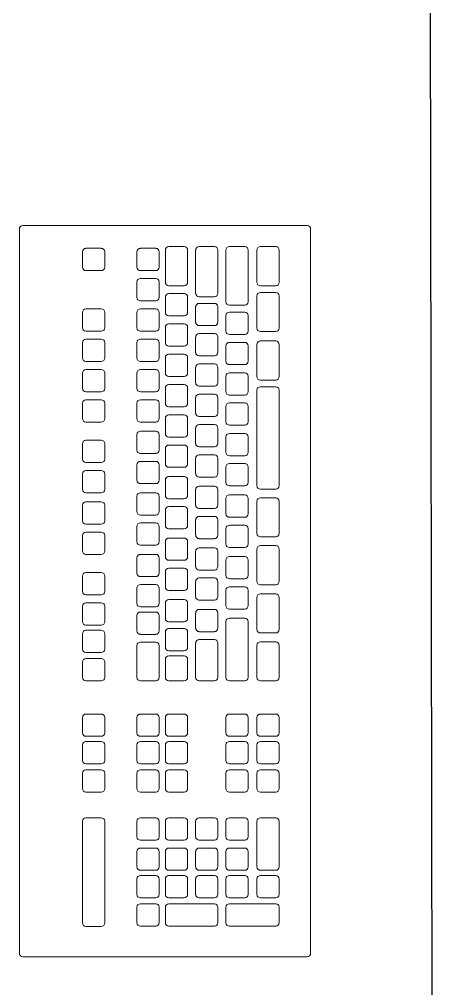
# Model space of a CAD drawing. Header units: metres. Extents: x -39 to 21688, y -24 to 9022.
# Drawn here: x 291.008 to 291.249, y 35.859 to 36.423 of the extents above; entities that cross this region are included whole.
import ezdxf

# ---------------------------------------------------------------- set-up
doc = ezdxf.new("R2010")
doc.units = ezdxf.units.M
doc.header["$MEASUREMENT"] = 0
doc.linetypes.add('CONTINUA', pattern=[0])
doc.layers.add('AR-CALLES', color=4, linetype='Continuous')
doc.layers.add('AR-MOBILIRIO', color=1, linetype='Continuous')

# ---------------------------------------------------------------- blocks, each defined once
blk = doc.blocks.new('AR-MOB. RECEPCION')
at = {"layer": 'AR-MOBILIRIO', "extrusion": (5.25001e-07, -5.22836e-07, 1)}
blk.add_line((-0.00461, 2.83592, 0), (-0.00019, 0.13393, 0), dxfattribs=at)
at = {"layer": 'AR-MOBILIRIO', "linetype": 'CONTINUA', "lineweight": 5}
for p, q in [((-0.24128, 0.82161, 0), (-0.24128, 1.24297, 0)), ((-0.07378, 1.24497, 0), (-0.23928, 1.24497, 0)), ((-0.07179, 0.82161, 0), (-0.07179, 1.24297, 0)), ((-0.20459, 1.22963, 0), (-0.20459, 1.22066, 0)), ((-0.19362, 1.23163, 0), (-0.2026, 1.23163, 0)), ((-0.19163, 1.22066, 0), (-0.19163, 1.22963, 0)), ((-0.17285, 1.22963, 0), (-0.17285, 1.22066, 0)), ((-0.17085, 1.23163, 0), (-0.16188, 1.23163, 0)), ((-0.15989, 1.22066, 0), (-0.15989, 1.22963, 0)), ((-0.1563, 1.23061, 0), (-0.1563, 1.21189, 0)), ((-0.14534, 1.23261, 0), (-0.15431, 1.23261, 0)), ((-0.14334, 1.21189, 0), (-0.14334, 1.23061, 0)), ((-0.13869, 1.23061, 0), (-0.13869, 1.20547, 0)), ((-0.12772, 1.23261, 0), (-0.13669, 1.23261, 0)), ((-0.12573, 1.20547, 0), (-0.12573, 1.23061, 0)), ((-0.12107, 1.20057, 0), (-0.12107, 1.23061, 0)), ((-0.1101, 1.23261, 0), (-0.11908, 1.23261, 0)), ((-0.10811, 1.20057, 0), (-0.10811, 1.23061, 0)), ((-0.10302, 1.23061, 0), (-0.10302, 1.21189, 0)), ((-0.09205, 1.23261, 0), (-0.10102, 1.23261, 0)), ((-0.09006, 1.21189, 0), (-0.09006, 1.23061, 0)), ((-0.2026, 1.21867, 0), (-0.19362, 1.21867, 0)), ((-0.17085, 1.21867, 0), (-0.16188, 1.21867, 0)), ((-0.17285, 1.21207, 0), (-0.17285, 1.2031, 0)), ((-0.16188, 1.21406, 0), (-0.17085, 1.21406, 0)), ((-0.15989, 1.2031, 0), (-0.15989, 1.21207, 0)), ((-0.15431, 1.2099, 0), (-0.14534, 1.2099, 0)), ((-0.10102, 1.2099, 0), (-0.09205, 1.2099, 0)), ((-0.17085, 1.2011, 0), (-0.16188, 1.2011, 0)), ((-0.1563, 1.20331, 0), (-0.1563, 1.19434, 0)), ((-0.14534, 1.20531, 0), (-0.15431, 1.20531, 0)), ((-0.14334, 1.19434, 0), (-0.14334, 1.20331, 0)), ((-0.13669, 1.20347, 0), (-0.12772, 1.20347, 0)), ((-0.10302, 1.204, 0), (-0.10302, 1.18528, 0)), ((-0.09205, 1.20599, 0), (-0.10102, 1.20599, 0)), ((-0.09006, 1.18528, 0), (-0.09006, 1.204, 0)), ((-0.19362, 1.19637, 0), (-0.2026, 1.19637, 0)), ((-0.16188, 1.19637, 0), (-0.17085, 1.19637, 0)), ((-0.13869, 1.19763, 0), (-0.13869, 1.18865, 0)), ((-0.12772, 1.19962, 0), (-0.13669, 1.19962, 0)), ((-0.12573, 1.18865, 0), (-0.12573, 1.19763, 0)), ((-0.11908, 1.19858, 0), (-0.1101, 1.19858, 0)), ((-0.20459, 1.19437, 0), (-0.20459, 1.1854, 0)), ((-0.19163, 1.1854, 0), (-0.19163, 1.19437, 0)), ((-0.17285, 1.19437, 0), (-0.17285, 1.1854, 0)), ((-0.15989, 1.1854, 0), (-0.15989, 1.19437, 0)), ((-0.15431, 1.19235, 0), (-0.14534, 1.19235, 0)), ((-0.12107, 1.19251, 0), (-0.12107, 1.18354, 0)), ((-0.1101, 1.1945, 0), (-0.11908, 1.1945, 0)), ((-0.10811, 1.18354, 0), (-0.10811, 1.19251, 0)), ((-0.1563, 1.18575, 0), (-0.1563, 1.17678, 0)), ((-0.14534, 1.18775, 0), (-0.15431, 1.18775, 0)), ((-0.14334, 1.17678, 0), (-0.14334, 1.18575, 0)), ((-0.13669, 1.18666, 0), (-0.12772, 1.18666, 0)), ((-0.2026, 1.18341, 0), (-0.19362, 1.18341, 0)), ((-0.19362, 1.17881, 0), (-0.2026, 1.17881, 0)), ((-0.17085, 1.18341, 0), (-0.16188, 1.18341, 0)), ((-0.16188, 1.17881, 0), (-0.17085, 1.17881, 0)), ((-0.13869, 1.18006, 0), (-0.13869, 1.17109, 0)), ((-0.12772, 1.18206, 0), (-0.13669, 1.18206, 0)), ((-0.12573, 1.17109, 0), (-0.12573, 1.18006, 0)), ((-0.11908, 1.18154, 0), (-0.1101, 1.18154, 0)), ((-0.10102, 1.18329, 0), (-0.09205, 1.18329, 0)), ((-0.20459, 1.17681, 0), (-0.20459, 1.16784, 0)), ((-0.19163, 1.16784, 0), (-0.19163, 1.17681, 0)), ((-0.17285, 1.17681, 0), (-0.17285, 1.16784, 0)), ((-0.15989, 1.16784, 0), (-0.15989, 1.17681, 0)), ((-0.15431, 1.17478, 0), (-0.14534, 1.17478, 0)), ((-0.12107, 1.17495, 0), (-0.12107, 1.16597, 0)), ((-0.1101, 1.17694, 0), (-0.11908, 1.17694, 0)), ((-0.10811, 1.16597, 0), (-0.10811, 1.17495, 0)), ((-0.10302, 1.17574, 0), (-0.10302, 1.15702, 0)), ((-0.09205, 1.17773, 0), (-0.10102, 1.17773, 0)), ((-0.09006, 1.15702, 0), (-0.09006, 1.17574, 0)), ((-0.1563, 1.16806, 0), (-0.1563, 1.15908, 0)), ((-0.14534, 1.17005, 0), (-0.15431, 1.17005, 0)), ((-0.14334, 1.15908, 0), (-0.14334, 1.16806, 0)), ((-0.13669, 1.1691, 0), (-0.12772, 1.1691, 0)), ((-0.2026, 1.16584, 0), (-0.19362, 1.16584, 0)), ((-0.17085, 1.16584, 0), (-0.16188, 1.16584, 0)), ((-0.13869, 1.16237, 0), (-0.13869, 1.1534, 0)), ((-0.12772, 1.16436, 0), (-0.13669, 1.16436, 0)), ((-0.12573, 1.1534, 0), (-0.12573, 1.16237, 0)), ((-0.11908, 1.16398, 0), (-0.1101, 1.16398, 0)), ((-0.20459, 1.15912, 0), (-0.20459, 1.15014, 0)), ((-0.19362, 1.16111, 0), (-0.2026, 1.16111, 0)), ((-0.19163, 1.15014, 0), (-0.19163, 1.15912, 0)), ((-0.17285, 1.15912, 0), (-0.17285, 1.15014, 0)), ((-0.16188, 1.16111, 0), (-0.17085, 1.16111, 0)), ((-0.15989, 1.15014, 0), (-0.15989, 1.15912, 0)), ((-0.15431, 1.15709, 0), (-0.14534, 1.15709, 0)), ((-0.12107, 1.15725, 0), (-0.12107, 1.14828, 0)), ((-0.1101, 1.15924, 0), (-0.11908, 1.15924, 0)), ((-0.10811, 1.14828, 0), (-0.10811, 1.15725, 0)), ((-0.1563, 1.15049, 0), (-0.1563, 1.14152, 0)), ((-0.14534, 1.15249, 0), (-0.15431, 1.15249, 0)), ((-0.14334, 1.14152, 0), (-0.14334, 1.15049, 0)), ((-0.13669, 1.1514, 0), (-0.12772, 1.1514, 0)), ((-0.10102, 1.15502, 0), (-0.09205, 1.15502, 0)), ((-0.09205, 1.15112, 0), (-0.10102, 1.15112, 0)), ((-0.2026, 1.14815, 0), (-0.19362, 1.14815, 0)), ((-0.17085, 1.14815, 0), (-0.16188, 1.14815, 0)), ((-0.13869, 1.14481, 0), (-0.13869, 1.13583, 0)), ((-0.12772, 1.1468, 0), (-0.13669, 1.1468, 0)), ((-0.12573, 1.13583, 0), (-0.12573, 1.14481, 0)), ((-0.11908, 1.14628, 0), (-0.1101, 1.14628, 0)), ((-0.10302, 1.14913, 0), (-0.10302, 1.09357, 0)), ((-0.09006, 1.09357, 0), (-0.09006, 1.14913, 0)), ((-0.20459, 1.14155, 0), (-0.20459, 1.13258, 0)), ((-0.19362, 1.14355, 0), (-0.2026, 1.14355, 0)), ((-0.19163, 1.13258, 0), (-0.19163, 1.14155, 0)), ((-0.17285, 1.14155, 0), (-0.17285, 1.13258, 0)), ((-0.16188, 1.14355, 0), (-0.17085, 1.14355, 0)), ((-0.15989, 1.13258, 0), (-0.15989, 1.14155, 0)), ((-0.15431, 1.13953, 0), (-0.14534, 1.13953, 0)), ((-0.12107, 1.13969, 0), (-0.12107, 1.13072, 0)), ((-0.1101, 1.14168, 0), (-0.11908, 1.14168, 0)), ((-0.10811, 1.13072, 0), (-0.10811, 1.13969, 0)), ((-0.14534, 1.13479, 0), (-0.15431, 1.13479, 0)), ((-0.13669, 1.13384, 0), (-0.12772, 1.13384, 0)), ((-0.2026, 1.13059, 0), (-0.19362, 1.13059, 0)), ((-0.17085, 1.13059, 0), (-0.16188, 1.13059, 0)), ((-0.1563, 1.1328, 0), (-0.1563, 1.12382, 0)), ((-0.14334, 1.12382, 0), (-0.14334, 1.1328, 0)), ((-0.12772, 1.1291, 0), (-0.13669, 1.1291, 0)), ((-0.11908, 1.12872, 0), (-0.1101, 1.12872, 0)), ((-0.17285, 1.12329, 0), (-0.17285, 1.11432, 0)), ((-0.16188, 1.12528, 0), (-0.17085, 1.12528, 0)), ((-0.15989, 1.11432, 0), (-0.15989, 1.12329, 0)), ((-0.13869, 1.12711, 0), (-0.13869, 1.11814, 0)), ((-0.12573, 1.11814, 0), (-0.12573, 1.12711, 0)), ((-0.12107, 1.12199, 0), (-0.12107, 1.11302, 0)), ((-0.1101, 1.12399, 0), (-0.11908, 1.12399, 0)), ((-0.10811, 1.11302, 0), (-0.10811, 1.12199, 0)), ((-0.20459, 1.11798, 0), (-0.20459, 1.10901, 0)), ((-0.19362, 1.11998, 0), (-0.2026, 1.11998, 0)), ((-0.19163, 1.10901, 0), (-0.19163, 1.11798, 0)), ((-0.15431, 1.12183, 0), (-0.14534, 1.12183, 0)), ((-0.14534, 1.11723, 0), (-0.15431, 1.11723, 0)), ((-0.17085, 1.11232, 0), (-0.16188, 1.11232, 0)), ((-0.1563, 1.11524, 0), (-0.1563, 1.10626, 0)), ((-0.14334, 1.10626, 0), (-0.14334, 1.11524, 0)), ((-0.13669, 1.11614, 0), (-0.12772, 1.11614, 0)), ((-0.12772, 1.11154, 0), (-0.13669, 1.11154, 0)), ((-0.11908, 1.11103, 0), (-0.11011, 1.11103, 0)), ((-0.2026, 1.10702, 0), (-0.19362, 1.10702, 0)), ((-0.17285, 1.10573, 0), (-0.17285, 1.09675, 0)), ((-0.16188, 1.10772, 0), (-0.17085, 1.10772, 0)), ((-0.15989, 1.09675, 0), (-0.15989, 1.10573, 0)), ((-0.13869, 1.10955, 0), (-0.13869, 1.10058, 0)), ((-0.12573, 1.10058, 0), (-0.12573, 1.10955, 0)), ((-0.11011, 1.10642, 0), (-0.11908, 1.10642, 0)), ((-0.20459, 1.10042, 0), (-0.20459, 1.09145, 0)), ((-0.19362, 1.10242, 0), (-0.2026, 1.10242, 0)), ((-0.19163, 1.09145, 0), (-0.19163, 1.10042, 0)), ((-0.15431, 1.10427, 0), (-0.14534, 1.10427, 0)), ((-0.12107, 1.10443, 0), (-0.12107, 1.09546, 0)), ((-0.10811, 1.09546, 0), (-0.10811, 1.10443, 0)), ((-0.17086, 1.09476, 0), (-0.16188, 1.09476, 0)), ((-0.1563, 1.09697, 0), (-0.1563, 1.088, 0)), ((-0.14534, 1.09896, 0), (-0.15431, 1.09896, 0)), ((-0.14334, 1.088, 0), (-0.14334, 1.09697, 0)), ((-0.13669, 1.09858, 0), (-0.12772, 1.09858, 0)), ((-0.2026, 1.08946, 0), (-0.19362, 1.08946, 0)), ((-0.16188, 1.08946, 0), (-0.17086, 1.08946, 0)), ((-0.13869, 1.09128, 0), (-0.13869, 1.08231, 0)), ((-0.12772, 1.09328, 0), (-0.13669, 1.09328, 0)), ((-0.12573, 1.08231, 0), (-0.12573, 1.09128, 0)), ((-0.11908, 1.09346, 0), (-0.11011, 1.09346, 0)), ((-0.11011, 1.08816, 0), (-0.11908, 1.08816, 0)), ((-0.10102, 1.09158, 0), (-0.09205, 1.09158, 0)), ((-0.19362, 1.08415, 0), (-0.2026, 1.08415, 0)), ((-0.17285, 1.08746, 0), (-0.17285, 1.07849, 0)), ((-0.15989, 1.07849, 0), (-0.15989, 1.08746, 0)), ((-0.15431, 1.086, 0), (-0.14534, 1.086, 0)), ((-0.12107, 1.08617, 0), (-0.12107, 1.07719, 0)), ((-0.10811, 1.07719, 0), (-0.10811, 1.08617, 0)), ((-0.10302, 1.08457, 0), (-0.10302, 1.06585, 0)), ((-0.09205, 1.08656, 0), (-0.10102, 1.08656, 0)), ((-0.09006, 1.06585, 0), (-0.09006, 1.08457, 0)), ((-0.20459, 1.08216, 0), (-0.20459, 1.07318, 0)), ((-0.19163, 1.07318, 0), (-0.19163, 1.08216, 0)), ((-0.1563, 1.07941, 0), (-0.1563, 1.07044, 0)), ((-0.14534, 1.0814, 0), (-0.15431, 1.0814, 0)), ((-0.14334, 1.07044, 0), (-0.14334, 1.07941, 0)), ((-0.13669, 1.08032, 0), (-0.12772, 1.08032, 0)), ((-0.2026, 1.07119, 0), (-0.19362, 1.07119, 0)), ((-0.17086, 1.07649, 0), (-0.16188, 1.07649, 0)), ((-0.16188, 1.07189, 0), (-0.17086, 1.07189, 0)), ((-0.13869, 1.07372, 0), (-0.13869, 1.06475, 0)), ((-0.12772, 1.07572, 0), (-0.13669, 1.07572, 0)), ((-0.12573, 1.06475, 0), (-0.12573, 1.07372, 0)), ((-0.11908, 1.0752, 0), (-0.11011, 1.0752, 0)), ((-0.19362, 1.06659, 0), (-0.2026, 1.06659, 0)), ((-0.17285, 1.0699, 0), (-0.17285, 1.06093, 0)), ((-0.15989, 1.06093, 0), (-0.15989, 1.0699, 0)), ((-0.15431, 1.06844, 0), (-0.14534, 1.06844, 0)), ((-0.12107, 1.0686, 0), (-0.12107, 1.05963, 0)), ((-0.11011, 1.0706, 0), (-0.11908, 1.0706, 0)), ((-0.10811, 1.05963, 0), (-0.10811, 1.0686, 0)), ((-0.20459, 1.06459, 0), (-0.20459, 1.05562, 0)), ((-0.19163, 1.05562, 0), (-0.19163, 1.06459, 0)), ((-0.1563, 1.06114, 0), (-0.1563, 1.05217, 0)), ((-0.14534, 1.06314, 0), (-0.15431, 1.06314, 0)), ((-0.14334, 1.05217, 0), (-0.14334, 1.06114, 0)), ((-0.13669, 1.06275, 0), (-0.12772, 1.06275, 0)), ((-0.10102, 1.06386, 0), (-0.09205, 1.06386, 0)), ((-0.17086, 1.05893, 0), (-0.16188, 1.05893, 0)), ((-0.13869, 1.05546, 0), (-0.13869, 1.04648, 0)), ((-0.12772, 1.05745, 0), (-0.13669, 1.05745, 0)), ((-0.12573, 1.04648, 0), (-0.12573, 1.05546, 0)), ((-0.11908, 1.05764, 0), (-0.11011, 1.05764, 0)), ((-0.10302, 1.05671, 0), (-0.10302, 1.03799, 0)), ((-0.09205, 1.0587, 0), (-0.10102, 1.0587, 0)), ((-0.09006, 1.03799, 0), (-0.09006, 1.05671, 0)), ((-0.2026, 1.05363, 0), (-0.19362, 1.05363, 0)), ((-0.17285, 1.05163, 0), (-0.17285, 1.04266, 0)), ((-0.16188, 1.05363, 0), (-0.17086, 1.05363, 0)), ((-0.15989, 1.04266, 0), (-0.15989, 1.05163, 0)), ((-0.15431, 1.05018, 0), (-0.14534, 1.05018, 0)), ((-0.12107, 1.05034, 0), (-0.12107, 1.04137, 0)), ((-0.11011, 1.05233, 0), (-0.11908, 1.05233, 0)), ((-0.10811, 1.04137, 0), (-0.10811, 1.05034, 0)), ((-0.19362, 1.04302, 0), (-0.2026, 1.04302, 0)), ((-0.1563, 1.04358, 0), (-0.1563, 1.03461, 0)), ((-0.14534, 1.04557, 0), (-0.15431, 1.04557, 0)), ((-0.14334, 1.03461, 0), (-0.14334, 1.04358, 0)), ((-0.13669, 1.04449, 0), (-0.12772, 1.04449, 0)), ((-0.20459, 1.04103, 0), (-0.20459, 1.03205, 0)), ((-0.19163, 1.03205, 0), (-0.19163, 1.04103, 0)), ((-0.17086, 1.04067, 0), (-0.16188, 1.04067, 0)), ((-0.13869, 1.03789, 0), (-0.13869, 1.02892, 0)), ((-0.12772, 1.03989, 0), (-0.13669, 1.03989, 0)), ((-0.12573, 1.02892, 0), (-0.12573, 1.03789, 0)), ((-0.11908, 1.03937, 0), (-0.11011, 1.03937, 0)), ((-0.17285, 1.03407, 0), (-0.17285, 1.0251, 0)), ((-0.16188, 1.03607, 0), (-0.17086, 1.03607, 0)), ((-0.15989, 1.0251, 0), (-0.15989, 1.03407, 0)), ((-0.15431, 1.03261, 0), (-0.14534, 1.03261, 0)), ((-0.12107, 1.03278, 0), (-0.12107, 1.0238, 0)), ((-0.11011, 1.03477, 0), (-0.11908, 1.03477, 0)), ((-0.10811, 1.0238, 0), (-0.10811, 1.03278, 0)), ((-0.10102, 1.03599, 0), (-0.09205, 1.03599, 0)), ((-0.2026, 1.03006, 0), (-0.19362, 1.03006, 0)), ((-0.14534, 1.02731, 0), (-0.15431, 1.02731, 0)), ((-0.13669, 1.02693, 0), (-0.12772, 1.02693, 0)), ((-0.10302, 1.02862, 0), (-0.10302, 1.0099, 0)), ((-0.09205, 1.03061, 0), (-0.10102, 1.03061, 0)), ((-0.09006, 1.0099, 0), (-0.09006, 1.02862, 0)), ((-0.20459, 1.02346, 0), (-0.20459, 1.01449, 0)), ((-0.19362, 1.02546, 0), (-0.2026, 1.02546, 0)), ((-0.19163, 1.01449, 0), (-0.19163, 1.02346, 0)), ((-0.17086, 1.0231, 0), (-0.16188, 1.0231, 0)), ((-0.1563, 1.02532, 0), (-0.1563, 1.01634, 0)), ((-0.14334, 1.01634, 0), (-0.14334, 1.02532, 0)), ((-0.12772, 1.02162, 0), (-0.13669, 1.02162, 0)), ((-0.11908, 1.02181, 0), (-0.11011, 1.02181, 0)), ((-0.17285, 1.01808, 0), (-0.17285, 1.00911, 0)), ((-0.16188, 1.02008, 0), (-0.17086, 1.02008, 0)), ((-0.15989, 1.00911, 0), (-0.15989, 1.01808, 0)), ((-0.13869, 1.01963, 0), (-0.13869, 1.01066, 0)), ((-0.12573, 1.01066, 0), (-0.12573, 1.01963, 0)), ((-0.11011, 1.01651, 0), (-0.11908, 1.01651, 0)), ((-0.2026, 1.0125, 0), (-0.19362, 1.0125, 0)), ((-0.19362, 1.00947, 0), (-0.2026, 1.00947, 0)), ((-0.15431, 1.01435, 0), (-0.14534, 1.01435, 0)), ((-0.14534, 1.01057, 0), (-0.15431, 1.01057, 0)), ((-0.12107, 1.01451, 0), (-0.12107, 0.98204, 0)), ((-0.10811, 0.98204, 0), (-0.10811, 1.01451, 0)), ((-0.20459, 1.00747, 0), (-0.20459, 0.9985, 0)), ((-0.19163, 0.9985, 0), (-0.19163, 1.00747, 0)), ((-0.17086, 1.00711, 0), (-0.16188, 1.00711, 0)), ((-0.1563, 1.00857, 0), (-0.1563, 0.9996, 0)), ((-0.14334, 0.9996, 0), (-0.14334, 1.00857, 0)), ((-0.13669, 1.00866, 0), (-0.12772, 1.00866, 0)), ((-0.12772, 1.00406, 0), (-0.13669, 1.00406, 0)), ((-0.10102, 1.0079, 0), (-0.09205, 1.0079, 0)), ((-0.17285, 1.00059, 0), (-0.17285, 0.98204, 0)), ((-0.16188, 1.00259, 0), (-0.17086, 1.00259, 0)), ((-0.15989, 0.98204, 0), (-0.15989, 1.00059, 0)), ((-0.13869, 1.00207, 0), (-0.13869, 0.98204, 0)), ((-0.12573, 0.98204, 0), (-0.12573, 1.00207, 0)), ((-0.10302, 1.00076, 0), (-0.10302, 0.98204, 0)), ((-0.09205, 1.00275, 0), (-0.10102, 1.00275, 0)), ((-0.09006, 0.98204, 0), (-0.09006, 1.00076, 0)), ((-0.2026, 0.99651, 0), (-0.19362, 0.99651, 0)), ((-0.19362, 0.993, 0), (-0.2026, 0.993, 0)), ((-0.1563, 0.99267, 0), (-0.1563, 0.98204, 0)), ((-0.15431, 0.99761, 0), (-0.14534, 0.99761, 0)), ((-0.14534, 0.99466, 0), (-0.15431, 0.99466, 0)), ((-0.14334, 0.98204, 0), (-0.14334, 0.99267, 0)), ((-0.20459, 0.99101, 0), (-0.20459, 0.98204, 0)), ((-0.19163, 0.98204, 0), (-0.19163, 0.99101, 0)), ((-0.2026, 0.98004, 0), (-0.19362, 0.98004, 0)), ((-0.17086, 0.98004, 0), (-0.16188, 0.98004, 0)), ((-0.15431, 0.98004, 0), (-0.14534, 0.98004, 0)), ((-0.13669, 0.98004, 0), (-0.12772, 0.98004, 0)), ((-0.11908, 0.98004, 0), (-0.11011, 0.98004, 0)), ((-0.10102, 0.98004, 0), (-0.09205, 0.98004, 0)), ((-0.20459, 0.95878, 0), (-0.20459, 0.94981, 0)), ((-0.19362, 0.96077, 0), (-0.2026, 0.96077, 0)), ((-0.19163, 0.94981, 0), (-0.19163, 0.95878, 0)), ((-0.17285, 0.95878, 0), (-0.17285, 0.94981, 0)), ((-0.16188, 0.96077, 0), (-0.17086, 0.96077, 0)), ((-0.15989, 0.94981, 0), (-0.15989, 0.95878, 0)), ((-0.1563, 0.95878, 0), (-0.1563, 0.94981, 0)), ((-0.14534, 0.96077, 0), (-0.15431, 0.96077, 0)), ((-0.14334, 0.94981, 0), (-0.14334, 0.95878, 0)), ((-0.12107, 0.95878, 0), (-0.12107, 0.94981, 0)), ((-0.11011, 0.96077, 0), (-0.11908, 0.96077, 0)), ((-0.10811, 0.94981, 0), (-0.10811, 0.95878, 0)), ((-0.10302, 0.95878, 0), (-0.10302, 0.94981, 0)), ((-0.09205, 0.96077, 0), (-0.10102, 0.96077, 0)), ((-0.09006, 0.94981, 0), (-0.09006, 0.95878, 0)), ((-0.2026, 0.94781, 0), (-0.19362, 0.94781, 0)), ((-0.17086, 0.94781, 0), (-0.16188, 0.94781, 0)), ((-0.15431, 0.94781, 0), (-0.14534, 0.94781, 0)), ((-0.11908, 0.94781, 0), (-0.11011, 0.94781, 0)), ((-0.10102, 0.94781, 0), (-0.09205, 0.94781, 0)), ((-0.20459, 0.94279, 0), (-0.20459, 0.93382, 0)), ((-0.19362, 0.94478, 0), (-0.2026, 0.94478, 0)), ((-0.19163, 0.93382, 0), (-0.19163, 0.94279, 0)), ((-0.17285, 0.94279, 0), (-0.17285, 0.93382, 0)), ((-0.16188, 0.94478, 0), (-0.17086, 0.94478, 0)), ((-0.15989, 0.93382, 0), (-0.15989, 0.94279, 0)), ((-0.1563, 0.94279, 0), (-0.1563, 0.93382, 0)), ((-0.14534, 0.94478, 0), (-0.15431, 0.94478, 0)), ((-0.14334, 0.93382, 0), (-0.14334, 0.94279, 0)), ((-0.12107, 0.94279, 0), (-0.12107, 0.93382, 0)), ((-0.11011, 0.94478, 0), (-0.11908, 0.94478, 0)), ((-0.10811, 0.93382, 0), (-0.10811, 0.94279, 0)), ((-0.10302, 0.94279, 0), (-0.10302, 0.93382, 0)), ((-0.09205, 0.94478, 0), (-0.10102, 0.94478, 0)), ((-0.09006, 0.93382, 0), (-0.09006, 0.94279, 0)), ((-0.2026, 0.93182, 0), (-0.19362, 0.93182, 0)), ((-0.17086, 0.93182, 0), (-0.16188, 0.93182, 0)), ((-0.15431, 0.93182, 0), (-0.14534, 0.93182, 0)), ((-0.11908, 0.93182, 0), (-0.11011, 0.93182, 0)), ((-0.10102, 0.93182, 0), (-0.09205, 0.93182, 0)), ((-0.20459, 0.92633, 0), (-0.20459, 0.91735, 0)), ((-0.19362, 0.92832, 0), (-0.2026, 0.92832, 0)), ((-0.19163, 0.91735, 0), (-0.19163, 0.92633, 0)), ((-0.17285, 0.92633, 0), (-0.17285, 0.91735, 0)), ((-0.16188, 0.92832, 0), (-0.17086, 0.92832, 0)), ((-0.15989, 0.91735, 0), (-0.15989, 0.92633, 0)), ((-0.1563, 0.92633, 0), (-0.1563, 0.91735, 0)), ((-0.14534, 0.92832, 0), (-0.15431, 0.92832, 0)), ((-0.14334, 0.91735, 0), (-0.14334, 0.92633, 0)), ((-0.12107, 0.92633, 0), (-0.12107, 0.91735, 0)), ((-0.11011, 0.92832, 0), (-0.11908, 0.92832, 0)), ((-0.10811, 0.91735, 0), (-0.10811, 0.92633, 0)), ((-0.10302, 0.92633, 0), (-0.10302, 0.91735, 0)), ((-0.09205, 0.92832, 0), (-0.10102, 0.92832, 0)), ((-0.09006, 0.91735, 0), (-0.09006, 0.92633, 0)), ((-0.20459, 0.92184, 0), (-0.20459, 0.91735, 0)), ((-0.19163, 0.92184, 0), (-0.19163, 0.91735, 0)), ((-0.2026, 0.91536, 0), (-0.19362, 0.91536, 0)), ((-0.17086, 0.91536, 0), (-0.16188, 0.91536, 0)), ((-0.15431, 0.91536, 0), (-0.14534, 0.91536, 0)), ((-0.11908, 0.91536, 0), (-0.11011, 0.91536, 0)), ((-0.10102, 0.91536, 0), (-0.09205, 0.91536, 0)), ((-0.20459, 0.89838, 0), (-0.20459, 0.83924, 0)), ((-0.19362, 0.90037, 0), (-0.2026, 0.90037, 0)), ((-0.19163, 0.83924, 0), (-0.19163, 0.89838, 0)), ((-0.17285, 0.89838, 0), (-0.17285, 0.88941, 0)), ((-0.16188, 0.90037, 0), (-0.17086, 0.90037, 0)), ((-0.15989, 0.88941, 0), (-0.15989, 0.89838, 0)), ((-0.1563, 0.89838, 0), (-0.1563, 0.88941, 0)), ((-0.14534, 0.90037, 0), (-0.15431, 0.90037, 0)), ((-0.14334, 0.88941, 0), (-0.14334, 0.89838, 0)), ((-0.13869, 0.89838, 0), (-0.13869, 0.88941, 0)), ((-0.12772, 0.90037, 0), (-0.13669, 0.90037, 0)), ((-0.12573, 0.88941, 0), (-0.12573, 0.89838, 0)), ((-0.12107, 0.89838, 0), (-0.12107, 0.88941, 0)), ((-0.11011, 0.90037, 0), (-0.11908, 0.90037, 0)), ((-0.10811, 0.88941, 0), (-0.10811, 0.89838, 0)), ((-0.10302, 0.89838, 0), (-0.10302, 0.87185, 0)), ((-0.09205, 0.90037, 0), (-0.10102, 0.90037, 0)), ((-0.09006, 0.87185, 0), (-0.09006, 0.89838, 0)), ((-0.17086, 0.88741, 0), (-0.16188, 0.88741, 0)), ((-0.15431, 0.88741, 0), (-0.14534, 0.88741, 0)), ((-0.13669, 0.88741, 0), (-0.12772, 0.88741, 0)), ((-0.11908, 0.88741, 0), (-0.11011, 0.88741, 0)), ((-0.17285, 0.88082, 0), (-0.17285, 0.87185, 0)), ((-0.16188, 0.88281, 0), (-0.17086, 0.88281, 0)), ((-0.15989, 0.87185, 0), (-0.15989, 0.88082, 0)), ((-0.1563, 0.88082, 0), (-0.1563, 0.87185, 0)), ((-0.14534, 0.88281, 0), (-0.15431, 0.88281, 0)), ((-0.14334, 0.87185, 0), (-0.14334, 0.88082, 0)), ((-0.13869, 0.88082, 0), (-0.13869, 0.87185, 0)), ((-0.12772, 0.88281, 0), (-0.13669, 0.88281, 0)), ((-0.12573, 0.87185, 0), (-0.12573, 0.88082, 0)), ((-0.12107, 0.88082, 0), (-0.12107, 0.87185, 0)), ((-0.11011, 0.88281, 0), (-0.11908, 0.88281, 0)), ((-0.10811, 0.87185, 0), (-0.10811, 0.88082, 0)), ((-0.17086, 0.86985, 0), (-0.16188, 0.86985, 0)), ((-0.15431, 0.86985, 0), (-0.14534, 0.86985, 0)), ((-0.13669, 0.86985, 0), (-0.12772, 0.86985, 0)), ((-0.11908, 0.86985, 0), (-0.11011, 0.86985, 0)), ((-0.10102, 0.86985, 0), (-0.09205, 0.86985, 0)), ((-0.17285, 0.86483, 0), (-0.17285, 0.85586, 0)), ((-0.16188, 0.86682, 0), (-0.17086, 0.86682, 0)), ((-0.15989, 0.85586, 0), (-0.15989, 0.86483, 0)), ((-0.1563, 0.86483, 0), (-0.1563, 0.85586, 0)), ((-0.14534, 0.86682, 0), (-0.15431, 0.86682, 0)), ((-0.14334, 0.85586, 0), (-0.14334, 0.86483, 0)), ((-0.13869, 0.86483, 0), (-0.13869, 0.85586, 0)), ((-0.12772, 0.86682, 0), (-0.13669, 0.86682, 0)), ((-0.12573, 0.85586, 0), (-0.12573, 0.86483, 0)), ((-0.12107, 0.86483, 0), (-0.12107, 0.85586, 0)), ((-0.11011, 0.86682, 0), (-0.11908, 0.86682, 0)), ((-0.10811, 0.85586, 0), (-0.10811, 0.86483, 0)), ((-0.10302, 0.86483, 0), (-0.10302, 0.85586, 0)), ((-0.09205, 0.86682, 0), (-0.10102, 0.86682, 0)), ((-0.09006, 0.85586, 0), (-0.09006, 0.86483, 0)), ((-0.17086, 0.85386, 0), (-0.16188, 0.85386, 0)), ((-0.15431, 0.85386, 0), (-0.14534, 0.85386, 0)), ((-0.13669, 0.85386, 0), (-0.12772, 0.85386, 0)), ((-0.11908, 0.85386, 0), (-0.11011, 0.85386, 0)), ((-0.10102, 0.85386, 0), (-0.09205, 0.85386, 0)), ((-0.17285, 0.84836, 0), (-0.17285, 0.83939, 0)), ((-0.16188, 0.85036, 0), (-0.17086, 0.85036, 0)), ((-0.15989, 0.83939, 0), (-0.15989, 0.84836, 0)), ((-0.1563, 0.84836, 0), (-0.1563, 0.83939, 0)), ((-0.12772, 0.85036, 0), (-0.15431, 0.85036, 0)), ((-0.12573, 0.83939, 0), (-0.12573, 0.84836, 0)), ((-0.12107, 0.84836, 0), (-0.12107, 0.83939, 0)), ((-0.09205, 0.85036, 0), (-0.11908, 0.85036, 0)), ((-0.09006, 0.83939, 0), (-0.09006, 0.84836, 0)), ((-0.2026, 0.83725, 0), (-0.19363, 0.83725, 0)), ((-0.17086, 0.8374, 0), (-0.16188, 0.8374, 0)), ((-0.15431, 0.8374, 0), (-0.12772, 0.8374, 0)), ((-0.11908, 0.8374, 0), (-0.09205, 0.8374, 0)), ((-0.07378, 0.81962, 0), (-0.23928, 0.81962, 0))]:
    blk.add_line(p, q, dxfattribs=at)
for centre, start, end in [((-0.23928, 1.24297, 0), 89.9999, 179.9999), ((-0.07378, 1.24297, 0), 359.9999, 89.9999), ((-0.2026, 1.22963, 0), 89.9999, 179.9999), ((-0.2026, 1.22963, 0), 89.9999, 179.9999), ((-0.19362, 1.22963, 0), 359.9999, 89.9999), ((-0.17085, 1.22963, 0), 89.9999, 179.9999), ((-0.17085, 1.22963, 0), 89.9999, 179.9999), ((-0.16188, 1.22963, 0), 359.9999, 89.9999), ((-0.15431, 1.23061, 0), 89.9999, 179.9999), ((-0.15431, 1.23061, 0), 89.9999, 179.9999), ((-0.14534, 1.23061, 0), 359.9999, 89.9999), ((-0.13669, 1.23061, 0), 89.9999, 179.9999), ((-0.13669, 1.23061, 0), 89.9999, 179.9999), ((-0.12772, 1.23061, 0), 359.9999, 89.9999), ((-0.11908, 1.23061, 0), 89.9999, 179.9999), ((-0.11908, 1.23061, 0), 89.9999, 179.9999), ((-0.1101, 1.23061, 0), 359.9999, 89.9999), ((-0.10102, 1.23061, 0), 89.9999, 179.9999), ((-0.10102, 1.23061, 0), 89.9999, 179.9999), ((-0.09205, 1.23061, 0), 359.9999, 89.9999), ((-0.2026, 1.22066, 0), 179.9999, 269.9999), ((-0.19362, 1.22066, 0), 269.9999, 359.9999), ((-0.17085, 1.22066, 0), 179.9999, 269.9999), ((-0.16188, 1.22066, 0), 269.9999, 359.9999), ((-0.17085, 1.21207, 0), 89.9999, 179.9999), ((-0.17085, 1.21207, 0), 89.9999, 179.9999), ((-0.16188, 1.21207, 0), 359.9999, 89.9999), ((-0.15431, 1.21189, 0), 179.9999, 269.9999), ((-0.14534, 1.21189, 0), 269.9999, 359.9999), ((-0.10102, 1.21189, 0), 179.9999, 269.9999), ((-0.09205, 1.21189, 0), 269.9999, 359.9999), ((-0.17085, 1.2031, 0), 179.9999, 269.9999), ((-0.16188, 1.2031, 0), 269.9999, 359.9999), ((-0.15431, 1.20331, 0), 89.9999, 179.9999), ((-0.15431, 1.20331, 0), 89.9999, 179.9999), ((-0.14534, 1.20331, 0), 359.9999, 89.9999), ((-0.13669, 1.20547, 0), 179.9999, 269.9999), ((-0.12772, 1.20547, 0), 269.9999, 359.9999), ((-0.10102, 1.204, 0), 89.9999, 179.9999), ((-0.10102, 1.204, 0), 89.9999, 179.9999), ((-0.09205, 1.204, 0), 359.9999, 89.9999), ((-0.2026, 1.19437, 0), 89.9999, 179.9999), ((-0.2026, 1.19437, 0), 89.9999, 179.9999), ((-0.19362, 1.19437, 0), 359.9999, 89.9999), ((-0.17085, 1.19437, 0), 89.9999, 179.9999), ((-0.17085, 1.19437, 0), 89.9999, 179.9999), ((-0.16188, 1.19437, 0), 359.9999, 89.9999), ((-0.13669, 1.19763, 0), 89.9999, 179.9999), ((-0.13669, 1.19763, 0), 89.9999, 179.9999), ((-0.12772, 1.19763, 0), 359.9999, 89.9999), ((-0.11908, 1.20057, 0), 179.9999, 269.9999), ((-0.1101, 1.20057, 0), 269.9999, 359.9999), ((-0.15431, 1.19434, 0), 179.9999, 269.9999), ((-0.14534, 1.19434, 0), 269.9999, 359.9999), ((-0.11908, 1.19251, 0), 89.9999, 179.9999), ((-0.11908, 1.19251, 0), 89.9999, 179.9999), ((-0.1101, 1.19251, 0), 359.9999, 89.9999), ((-0.2026, 1.1854, 0), 179.9999, 269.9999), ((-0.19362, 1.1854, 0), 269.9999, 359.9999), ((-0.17085, 1.1854, 0), 179.9999, 269.9999), ((-0.16188, 1.1854, 0), 269.9999, 359.9999), ((-0.15431, 1.18575, 0), 89.9999, 179.9999), ((-0.15431, 1.18575, 0), 89.9999, 179.9999), ((-0.14534, 1.18575, 0), 359.9999, 89.9999), ((-0.13669, 1.18865, 0), 179.9999, 269.9999), ((-0.12772, 1.18865, 0), 269.9999, 359.9999), ((-0.10102, 1.18528, 0), 179.9999, 269.9999), ((-0.09205, 1.18528, 0), 269.9999, 359.9999), ((-0.2026, 1.17681, 0), 89.9999, 179.9999), ((-0.2026, 1.17681, 0), 89.9999, 179.9999), ((-0.19362, 1.17681, 0), 359.9999, 89.9999), ((-0.17085, 1.17681, 0), 89.9999, 179.9999), ((-0.17085, 1.17681, 0), 89.9999, 179.9999), ((-0.16188, 1.17681, 0), 359.9999, 89.9999), ((-0.13669, 1.18006, 0), 89.9999, 179.9999), ((-0.13669, 1.18006, 0), 89.9999, 179.9999), ((-0.12772, 1.18006, 0), 359.9999, 89.9999), ((-0.11908, 1.18354, 0), 179.9999, 269.9999), ((-0.1101, 1.18354, 0), 269.9999, 359.9999), ((-0.15431, 1.17678, 0), 179.9999, 269.9999), ((-0.14534, 1.17678, 0), 269.9999, 359.9999), ((-0.11908, 1.17495, 0), 89.9999, 179.9999), ((-0.11908, 1.17495, 0), 89.9999, 179.9999), ((-0.1101, 1.17495, 0), 359.9999, 89.9999), ((-0.10102, 1.17574, 0), 89.9999, 179.9999), ((-0.10102, 1.17574, 0), 89.9999, 179.9999), ((-0.09205, 1.17574, 0), 359.9999, 89.9999), ((-0.2026, 1.16784, 0), 179.9999, 269.9999), ((-0.19362, 1.16784, 0), 269.9999, 359.9999), ((-0.17085, 1.16784, 0), 179.9999, 269.9999), ((-0.16188, 1.16784, 0), 269.9999, 359.9999), ((-0.15431, 1.16806, 0), 89.9999, 179.9999), ((-0.15431, 1.16806, 0), 89.9999, 179.9999), ((-0.14534, 1.16806, 0), 359.9999, 89.9999), ((-0.13669, 1.17109, 0), 179.9999, 269.9999), ((-0.12772, 1.17109, 0), 269.9999, 359.9999), ((-0.13669, 1.16237, 0), 89.9999, 179.9999), ((-0.13669, 1.16237, 0), 89.9999, 179.9999), ((-0.12772, 1.16237, 0), 359.9999, 89.9999), ((-0.11908, 1.16597, 0), 179.9999, 269.9999), ((-0.1101, 1.16597, 0), 269.9999, 359.9999), ((-0.2026, 1.15912, 0), 89.9999, 179.9999), ((-0.2026, 1.15912, 0), 89.9999, 179.9999), ((-0.19362, 1.15912, 0), 359.9999, 89.9999), ((-0.17085, 1.15912, 0), 89.9999, 179.9999), ((-0.17085, 1.15912, 0), 89.9999, 179.9999), ((-0.16188, 1.15912, 0), 359.9999, 89.9999), ((-0.15431, 1.15908, 0), 179.9999, 269.9999), ((-0.14534, 1.15908, 0), 269.9999, 359.9999), ((-0.11908, 1.15725, 0), 89.9999, 179.9999), ((-0.11908, 1.15725, 0), 89.9999, 179.9999), ((-0.1101, 1.15725, 0), 359.9999, 89.9999), ((-0.10102, 1.15702, 0), 179.9999, 269.9999), ((-0.09205, 1.15702, 0), 269.9999, 359.9999), ((-0.2026, 1.15014, 0), 179.9999, 269.9999), ((-0.19362, 1.15014, 0), 269.9999, 359.9999), ((-0.17085, 1.15014, 0), 179.9999, 269.9999), ((-0.16188, 1.15014, 0), 269.9999, 359.9999), ((-0.15431, 1.15049, 0), 89.9999, 179.9999), ((-0.15431, 1.15049, 0), 89.9999, 179.9999), ((-0.14534, 1.15049, 0), 359.9999, 89.9999), ((-0.13669, 1.1534, 0), 179.9999, 269.9999), ((-0.12772, 1.1534, 0), 269.9999, 359.9999), ((-0.10102, 1.14913, 0), 89.9999, 179.9999), ((-0.10102, 1.14913, 0), 89.9999, 179.9999), ((-0.09205, 1.14913, 0), 359.9999, 89.9999), ((-0.13669, 1.14481, 0), 89.9999, 179.9999), ((-0.13669, 1.14481, 0), 89.9999, 179.9999), ((-0.12772, 1.14481, 0), 359.9999, 89.9999), ((-0.11908, 1.14828, 0), 179.9999, 269.9999), ((-0.1101, 1.14828, 0), 269.9999, 359.9999), ((-0.2026, 1.14155, 0), 89.9999, 179.9999), ((-0.2026, 1.14155, 0), 89.9999, 179.9999), ((-0.19362, 1.14155, 0), 359.9999, 89.9999), ((-0.17085, 1.14155, 0), 89.9999, 179.9999), ((-0.17085, 1.14155, 0), 89.9999, 179.9999), ((-0.16188, 1.14155, 0), 359.9999, 89.9999), ((-0.15431, 1.14152, 0), 179.9999, 269.9999), ((-0.14534, 1.14152, 0), 269.9999, 359.9999), ((-0.11908, 1.13969, 0), 89.9999, 179.9999), ((-0.11908, 1.13969, 0), 89.9999, 179.9999), ((-0.1101, 1.13969, 0), 359.9999, 89.9999), ((-0.15431, 1.1328, 0), 89.9999, 179.9999), ((-0.15431, 1.1328, 0), 89.9999, 179.9999), ((-0.14534, 1.1328, 0), 359.9999, 89.9999), ((-0.13669, 1.13583, 0), 179.9999, 269.9999), ((-0.12772, 1.13583, 0), 269.9999, 359.9999), ((-0.2026, 1.13258, 0), 179.9999, 269.9999), ((-0.19362, 1.13258, 0), 269.9999, 359.9999), ((-0.17085, 1.13258, 0), 179.9999, 269.9999), ((-0.16188, 1.13258, 0), 269.9999, 359.9999), ((-0.13669, 1.12711, 0), 89.9999, 179.9999), ((-0.13669, 1.12711, 0), 89.9999, 179.9999), ((-0.12772, 1.12711, 0), 359.9999, 89.9999), ((-0.11908, 1.13072, 0), 179.9999, 269.9999), ((-0.1101, 1.13072, 0), 269.9999, 359.9999), ((-0.17085, 1.12329, 0), 89.9999, 179.9999), ((-0.17085, 1.12329, 0), 89.9999, 179.9999), ((-0.16188, 1.12329, 0), 359.9999, 89.9999), ((-0.15431, 1.12382, 0), 179.9999, 269.9999), ((-0.14534, 1.12382, 0), 269.9999, 359.9999), ((-0.11908, 1.12199, 0), 89.9999, 179.9999), ((-0.11908, 1.12199, 0), 89.9999, 179.9999), ((-0.11011, 1.12199, 0), 359.9999, 89.9999), ((-0.2026, 1.11798, 0), 89.9999, 179.9999), ((-0.2026, 1.11798, 0), 89.9999, 179.9999), ((-0.19362, 1.11798, 0), 359.9999, 89.9999), ((-0.15431, 1.11524, 0), 89.9999, 179.9999), ((-0.15431, 1.11524, 0), 89.9999, 179.9999), ((-0.14534, 1.11524, 0), 359.9999, 89.9999), ((-0.13669, 1.11814, 0), 179.9999, 269.9999), ((-0.12772, 1.11814, 0), 269.9999, 359.9999), ((-0.17085, 1.11432, 0), 179.9999, 269.9999), ((-0.16188, 1.11432, 0), 269.9999, 359.9999), ((-0.13669, 1.10955, 0), 89.9999, 179.9999), ((-0.13669, 1.10955, 0), 89.9999, 179.9999), ((-0.12772, 1.10955, 0), 359.9999, 89.9999), ((-0.11908, 1.11302, 0), 179.9999, 269.9999), ((-0.11011, 1.11302, 0), 269.9999, 359.9999), ((-0.2026, 1.10901, 0), 179.9999, 269.9999), ((-0.19362, 1.10901, 0), 269.9999, 359.9999), ((-0.17086, 1.10573, 0), 89.9999, 179.9999), ((-0.17086, 1.10573, 0), 89.9999, 179.9999), ((-0.16188, 1.10573, 0), 359.9999, 89.9999), ((-0.15431, 1.10626, 0), 179.9999, 269.9999), ((-0.14534, 1.10626, 0), 269.9999, 359.9999), ((-0.11908, 1.10443, 0), 89.9999, 179.9999), ((-0.11908, 1.10443, 0), 89.9999, 179.9999), ((-0.11011, 1.10443, 0), 359.9999, 89.9999), ((-0.2026, 1.10042, 0), 89.9999, 179.9999), ((-0.2026, 1.10042, 0), 89.9999, 179.9999), ((-0.19362, 1.10042, 0), 359.9999, 89.9999), ((-0.13669, 1.10058, 0), 179.9999, 269.9999), ((-0.12772, 1.10058, 0), 269.9999, 359.9999), ((-0.17086, 1.09675, 0), 179.9999, 269.9999), ((-0.16188, 1.09675, 0), 269.9999, 359.9999), ((-0.15431, 1.09697, 0), 89.9999, 179.9999), ((-0.15431, 1.09697, 0), 89.9999, 179.9999), ((-0.14534, 1.09697, 0), 359.9999, 89.9999), ((-0.11908, 1.09546, 0), 179.9999, 269.9999), ((-0.11011, 1.09546, 0), 269.9999, 359.9999), ((-0.2026, 1.09145, 0), 179.9999, 269.9999), ((-0.19362, 1.09145, 0), 269.9999, 359.9999), ((-0.17086, 1.08746, 0), 89.9999, 179.9999), ((-0.17086, 1.08746, 0), 89.9999, 179.9999), ((-0.16188, 1.08746, 0), 359.9999, 89.9999), ((-0.13669, 1.09128, 0), 89.9999, 179.9999), ((-0.13669, 1.09128, 0), 89.9999, 179.9999), ((-0.12772, 1.09128, 0), 359.9999, 89.9999), ((-0.11908, 1.08617, 0), 89.9999, 179.9999), ((-0.11908, 1.08617, 0), 89.9999, 179.9999), ((-0.11011, 1.08617, 0), 359.9999, 89.9999), ((-0.10102, 1.09357, 0), 179.9999, 269.9999), ((-0.09205, 1.09357, 0), 269.9999, 359.9999), ((-0.2026, 1.08216, 0), 89.9999, 179.9999), ((-0.2026, 1.08216, 0), 89.9999, 179.9999), ((-0.19362, 1.08216, 0), 359.9999, 89.9999), ((-0.15431, 1.088, 0), 179.9999, 269.9999), ((-0.14534, 1.088, 0), 269.9999, 359.9999), ((-0.10102, 1.08457, 0), 89.9999, 179.9999), ((-0.10102, 1.08457, 0), 89.9999, 179.9999), ((-0.09205, 1.08457, 0), 359.9999, 89.9999), ((-0.17086, 1.07849, 0), 179.9999, 269.9999), ((-0.16188, 1.07849, 0), 269.9999, 359.9999), ((-0.15431, 1.07941, 0), 89.9999, 179.9999), ((-0.15431, 1.07941, 0), 89.9999, 179.9999), ((-0.14534, 1.07941, 0), 359.9999, 89.9999), ((-0.13669, 1.08231, 0), 179.9999, 269.9999), ((-0.12772, 1.08231, 0), 269.9999, 359.9999), ((-0.11908, 1.07719, 0), 179.9999, 269.9999), ((-0.11011, 1.07719, 0), 269.9999, 359.9999), ((-0.2026, 1.07318, 0), 179.9999, 269.9999), ((-0.19362, 1.07318, 0), 269.9999, 359.9999), ((-0.17086, 1.0699, 0), 89.9999, 179.9999), ((-0.17086, 1.0699, 0), 89.9999, 179.9999), ((-0.16188, 1.0699, 0), 359.9999, 89.9999), ((-0.13669, 1.07372, 0), 89.9999, 179.9999), ((-0.13669, 1.07372, 0), 89.9999, 179.9999), ((-0.12772, 1.07372, 0), 359.9999, 89.9999), ((-0.2026, 1.06459, 0), 89.9999, 179.9999), ((-0.2026, 1.06459, 0), 89.9999, 179.9999), ((-0.19362, 1.06459, 0), 359.9999, 89.9999), ((-0.15431, 1.07044, 0), 179.9999, 269.9999), ((-0.14534, 1.07044, 0), 269.9999, 359.9999), ((-0.11908, 1.0686, 0), 89.9999, 179.9999), ((-0.11908, 1.0686, 0), 89.9999, 179.9999), ((-0.11011, 1.0686, 0), 359.9999, 89.9999), ((-0.10102, 1.06585, 0), 179.9999, 269.9999), ((-0.09205, 1.06585, 0), 269.9999, 359.9999), ((-0.17086, 1.06093, 0), 179.9999, 269.9999), ((-0.16188, 1.06093, 0), 269.9999, 359.9999), ((-0.15431, 1.06114, 0), 89.9999, 179.9999), ((-0.15431, 1.06114, 0), 89.9999, 179.9999), ((-0.14534, 1.06114, 0), 359.9999, 89.9999), ((-0.13669, 1.06475, 0), 179.9999, 269.9999), ((-0.12772, 1.06475, 0), 269.9999, 359.9999), ((-0.2026, 1.05562, 0), 179.9999, 269.9999), ((-0.19362, 1.05562, 0), 269.9999, 359.9999), ((-0.13669, 1.05546, 0), 89.9999, 179.9999), ((-0.13669, 1.05546, 0), 89.9999, 179.9999), ((-0.12772, 1.05546, 0), 359.9999, 89.9999), ((-0.11908, 1.05963, 0), 179.9999, 269.9999), ((-0.11011, 1.05963, 0), 269.9999, 359.9999), ((-0.10102, 1.05671, 0), 89.9999, 179.9999), ((-0.10102, 1.05671, 0), 89.9999, 179.9999), ((-0.09205, 1.05671, 0), 359.9999, 89.9999), ((-0.17086, 1.05163, 0), 89.9999, 179.9999), ((-0.17086, 1.05163, 0), 89.9999, 179.9999), ((-0.16188, 1.05163, 0), 359.9999, 89.9999), ((-0.15431, 1.05217, 0), 179.9999, 269.9999), ((-0.14534, 1.05217, 0), 269.9999, 359.9999), ((-0.11908, 1.05034, 0), 89.9999, 179.9999), ((-0.11908, 1.05034, 0), 89.9999, 179.9999), ((-0.11011, 1.05034, 0), 359.9999, 89.9999), ((-0.2026, 1.04103, 0), 89.9999, 179.9999), ((-0.2026, 1.04103, 0), 89.9999, 179.9999), ((-0.19362, 1.04103, 0), 359.9999, 89.9999), ((-0.15431, 1.04358, 0), 89.9999, 179.9999), ((-0.15431, 1.04358, 0), 89.9999, 179.9999), ((-0.14534, 1.04358, 0), 359.9999, 89.9999), ((-0.13669, 1.04648, 0), 179.9999, 269.9999), ((-0.12772, 1.04648, 0), 269.9999, 359.9999), ((-0.17086, 1.04266, 0), 179.9999, 269.9999), ((-0.16188, 1.04266, 0), 269.9999, 359.9999), ((-0.13669, 1.03789, 0), 89.9999, 179.9999), ((-0.13669, 1.03789, 0), 89.9999, 179.9999), ((-0.12772, 1.03789, 0), 359.9999, 89.9999), ((-0.11908, 1.04137, 0), 179.9999, 269.9999), ((-0.11011, 1.04137, 0), 269.9999, 359.9999), ((-0.10102, 1.03799, 0), 179.9999, 269.9999), ((-0.09205, 1.03799, 0), 269.9999, 359.9999), ((-0.2026, 1.03205, 0), 179.9999, 269.9999), ((-0.19362, 1.03205, 0), 269.9999, 359.9999), ((-0.17086, 1.03407, 0), 89.9999, 179.9999), ((-0.17086, 1.03407, 0), 89.9999, 179.9999), ((-0.16188, 1.03407, 0), 359.9999, 89.9999), ((-0.15431, 1.03461, 0), 179.9999, 269.9999), ((-0.14534, 1.03461, 0), 269.9999, 359.9999), ((-0.11908, 1.03278, 0), 89.9999, 179.9999), ((-0.11908, 1.03278, 0), 89.9999, 179.9999), ((-0.11011, 1.03278, 0), 359.9999, 89.9999), ((-0.15431, 1.02532, 0), 89.9999, 179.9999), ((-0.15431, 1.02532, 0), 89.9999, 179.9999), ((-0.14534, 1.02532, 0), 359.9999, 89.9999), ((-0.13669, 1.02892, 0), 179.9999, 269.9999), ((-0.12772, 1.02892, 0), 269.9999, 359.9999), ((-0.10102, 1.02862, 0), 89.9999, 179.9999), ((-0.10102, 1.02862, 0), 89.9999, 179.9999), ((-0.09205, 1.02862, 0), 359.9999, 89.9999), ((-0.2026, 1.02346, 0), 89.9999, 179.9999), ((-0.2026, 1.02346, 0), 89.9999, 179.9999), ((-0.19362, 1.02346, 0), 359.9999, 89.9999), ((-0.17086, 1.0251, 0), 179.9999, 269.9999), ((-0.16188, 1.0251, 0), 269.9999, 359.9999), ((-0.13669, 1.01963, 0), 89.9999, 179.9999), ((-0.13669, 1.01963, 0), 89.9999, 179.9999), ((-0.12772, 1.01963, 0), 359.9999, 89.9999), ((-0.11908, 1.0238, 0), 179.9999, 269.9999), ((-0.11011, 1.0238, 0), 269.9999, 359.9999), ((-0.17086, 1.01808, 0), 89.9999, 179.9999), ((-0.17086, 1.01808, 0), 89.9999, 179.9999), ((-0.16188, 1.01808, 0), 359.9999, 89.9999), ((-0.15431, 1.01634, 0), 179.9999, 269.9999), ((-0.14534, 1.01634, 0), 269.9999, 359.9999), ((-0.11908, 1.01451, 0), 89.9999, 179.9999), ((-0.11908, 1.01451, 0), 89.9999, 179.9999), ((-0.11011, 1.01451, 0), 359.9999, 89.9999), ((-0.2026, 1.01449, 0), 179.9999, 269.9999), ((-0.2026, 1.00747, 0), 89.9999, 179.9999), ((-0.2026, 1.00747, 0), 89.9999, 179.9999), ((-0.19362, 1.01449, 0), 269.9999, 359.9999), ((-0.19362, 1.00747, 0), 359.9999, 89.9999), ((-0.15431, 1.00857, 0), 89.9999, 179.9999), ((-0.14534, 1.00857, 0), 359.9999, 89.9999), ((-0.13669, 1.01066, 0), 179.9999, 269.9999), ((-0.12772, 1.01066, 0), 269.9999, 359.9999), ((-0.10102, 1.0099, 0), 179.9999, 269.9999), ((-0.09205, 1.0099, 0), 269.9999, 359.9999), ((-0.17086, 1.00911, 0), 179.9999, 269.9999), ((-0.16188, 1.00911, 0), 269.9999, 359.9999), ((-0.13669, 1.00207, 0), 89.9999, 179.9999), ((-0.13669, 1.00207, 0), 89.9999, 179.9999), ((-0.12772, 1.00207, 0), 359.9999, 89.9999), ((-0.2026, 0.9985, 0), 179.9999, 269.9999), ((-0.19362, 0.9985, 0), 269.9999, 359.9999), ((-0.17086, 1.00059, 0), 89.9999, 179.9999), ((-0.16188, 1.00059, 0), 359.9999, 89.9999), ((-0.15431, 0.9996, 0), 179.9999, 269.9999), ((-0.14534, 0.9996, 0), 269.9999, 359.9999), ((-0.10102, 1.00076, 0), 89.9999, 179.9999), ((-0.10102, 1.00076, 0), 89.9999, 179.9999), ((-0.09205, 1.00076, 0), 359.9999, 89.9999), ((-0.2026, 0.99101, 0), 89.9999, 179.9999), ((-0.2026, 0.99101, 0), 89.9999, 179.9999), ((-0.19362, 0.99101, 0), 359.9999, 89.9999), ((-0.15431, 0.99267, 0), 89.9999, 179.9999), ((-0.14534, 0.99267, 0), 359.9999, 89.9999), ((-0.2026, 0.98204, 0), 179.9999, 269.9999), ((-0.19362, 0.98204, 0), 269.9999, 359.9999), ((-0.17086, 0.98204, 0), 179.9999, 269.9999), ((-0.16188, 0.98204, 0), 269.9999, 359.9999), ((-0.15431, 0.98204, 0), 179.9999, 269.9999), ((-0.14534, 0.98204, 0), 269.9999, 359.9999), ((-0.13669, 0.98204, 0), 179.9999, 269.9999), ((-0.12772, 0.98204, 0), 269.9999, 359.9999), ((-0.11908, 0.98204, 0), 179.9999, 269.9999), ((-0.11011, 0.98204, 0), 269.9999, 359.9999), ((-0.10102, 0.98204, 0), 179.9999, 269.9999), ((-0.09205, 0.98204, 0), 269.9999, 359.9999), ((-0.2026, 0.95878, 0), 89.9999, 179.9999), ((-0.2026, 0.95878, 0), 89.9999, 179.9999), ((-0.19362, 0.95878, 0), 359.9999, 89.9999), ((-0.17086, 0.95878, 0), 89.9999, 179.9999), ((-0.17086, 0.95878, 0), 89.9999, 179.9999), ((-0.16188, 0.95878, 0), 359.9999, 89.9999), ((-0.15431, 0.95878, 0), 89.9999, 179.9999), ((-0.15431, 0.95878, 0), 89.9999, 179.9999), ((-0.14534, 0.95878, 0), 359.9999, 89.9999), ((-0.11908, 0.95878, 0), 89.9999, 179.9999), ((-0.11908, 0.95878, 0), 89.9999, 179.9999), ((-0.11011, 0.95878, 0), 359.9999, 89.9999), ((-0.10102, 0.95878, 0), 89.9999, 179.9999), ((-0.10102, 0.95878, 0), 89.9999, 179.9999), ((-0.09205, 0.95878, 0), 359.9999, 89.9999), ((-0.2026, 0.94981, 0), 179.9999, 269.9999), ((-0.19362, 0.94981, 0), 269.9999, 359.9999), ((-0.17086, 0.94981, 0), 179.9999, 269.9999), ((-0.16188, 0.94981, 0), 269.9999, 359.9999), ((-0.15431, 0.94981, 0), 179.9999, 269.9999), ((-0.14534, 0.94981, 0), 269.9999, 359.9999), ((-0.11908, 0.94981, 0), 179.9999, 269.9999), ((-0.11011, 0.94981, 0), 269.9999, 359.9999), ((-0.10102, 0.94981, 0), 179.9999, 269.9999), ((-0.09205, 0.94981, 0), 269.9999, 359.9999), ((-0.2026, 0.94279, 0), 89.9999, 179.9999), ((-0.2026, 0.94279, 0), 89.9999, 179.9999), ((-0.19362, 0.94279, 0), 359.9999, 89.9999), ((-0.17086, 0.94279, 0), 89.9999, 179.9999), ((-0.17086, 0.94279, 0), 89.9999, 179.9999), ((-0.16188, 0.94279, 0), 359.9999, 89.9999), ((-0.15431, 0.94279, 0), 89.9999, 179.9999), ((-0.15431, 0.94279, 0), 89.9999, 179.9999), ((-0.14534, 0.94279, 0), 359.9999, 89.9999), ((-0.11908, 0.94279, 0), 89.9999, 179.9999), ((-0.11908, 0.94279, 0), 89.9999, 179.9999), ((-0.11011, 0.94279, 0), 359.9999, 89.9999), ((-0.10102, 0.94279, 0), 89.9999, 179.9999), ((-0.10102, 0.94279, 0), 89.9999, 179.9999), ((-0.09205, 0.94279, 0), 359.9999, 89.9999), ((-0.2026, 0.93382, 0), 179.9999, 269.9999), ((-0.19362, 0.93382, 0), 269.9999, 359.9999), ((-0.17086, 0.93382, 0), 179.9999, 269.9999), ((-0.16188, 0.93382, 0), 269.9999, 359.9999), ((-0.15431, 0.93382, 0), 179.9999, 269.9999), ((-0.14534, 0.93382, 0), 269.9999, 359.9999), ((-0.11908, 0.93382, 0), 179.9999, 269.9999), ((-0.11011, 0.93382, 0), 269.9999, 359.9999), ((-0.10102, 0.93382, 0), 179.9999, 269.9999), ((-0.09205, 0.93382, 0), 269.9999, 359.9999), ((-0.2026, 0.92633, 0), 89.9999, 179.9999), ((-0.2026, 0.92633, 0), 89.9999, 179.9999), ((-0.19362, 0.92633, 0), 359.9999, 89.9999), ((-0.17086, 0.92633, 0), 89.9999, 179.9999), ((-0.17086, 0.92633, 0), 89.9999, 179.9999), ((-0.16188, 0.92633, 0), 359.9999, 89.9999), ((-0.15431, 0.92633, 0), 89.9999, 179.9999), ((-0.15431, 0.92633, 0), 89.9999, 179.9999), ((-0.14534, 0.92633, 0), 359.9999, 89.9999), ((-0.11908, 0.92633, 0), 89.9999, 179.9999), ((-0.11908, 0.92633, 0), 89.9999, 179.9999), ((-0.11011, 0.92633, 0), 359.9999, 89.9999), ((-0.10102, 0.92633, 0), 89.9999, 179.9999), ((-0.10102, 0.92633, 0), 89.9999, 179.9999), ((-0.09205, 0.92633, 0), 359.9999, 89.9999), ((-0.2026, 0.91735, 0), 179.9999, 269.9999), ((-0.19362, 0.91735, 0), 269.9999, 359.9999), ((-0.17086, 0.91735, 0), 179.9999, 269.9999), ((-0.16188, 0.91735, 0), 269.9999, 359.9999), ((-0.15431, 0.91735, 0), 179.9999, 269.9999), ((-0.14534, 0.91735, 0), 269.9999, 359.9999), ((-0.11908, 0.91735, 0), 179.9999, 269.9999), ((-0.11011, 0.91735, 0), 269.9999, 359.9999), ((-0.10102, 0.91735, 0), 179.9999, 269.9999), ((-0.09205, 0.91735, 0), 269.9999, 359.9999), ((-0.2026, 0.89838, 0), 89.9999, 179.9999), ((-0.2026, 0.89838, 0), 89.9999, 179.9999), ((-0.19362, 0.89838, 0), 359.9999, 89.9999), ((-0.17086, 0.89838, 0), 89.9999, 179.9999), ((-0.17086, 0.89838, 0), 89.9999, 179.9999), ((-0.16188, 0.89838, 0), 359.9999, 89.9999), ((-0.15431, 0.89838, 0), 89.9999, 179.9999), ((-0.15431, 0.89838, 0), 89.9999, 179.9999), ((-0.14534, 0.89838, 0), 359.9999, 89.9999), ((-0.13669, 0.89838, 0), 89.9999, 179.9999), ((-0.13669, 0.89838, 0), 89.9999, 179.9999), ((-0.12772, 0.89838, 0), 359.9999, 89.9999), ((-0.11908, 0.89838, 0), 89.9999, 179.9999), ((-0.11908, 0.89838, 0), 89.9999, 179.9999), ((-0.11011, 0.89838, 0), 359.9999, 89.9999), ((-0.10102, 0.89838, 0), 89.9999, 179.9999), ((-0.10102, 0.89838, 0), 89.9999, 179.9999), ((-0.09205, 0.89838, 0), 359.9999, 89.9999), ((-0.17086, 0.88941, 0), 179.9999, 269.9999), ((-0.16188, 0.88941, 0), 269.9999, 359.9999), ((-0.15431, 0.88941, 0), 179.9999, 269.9999), ((-0.14534, 0.88941, 0), 269.9999, 359.9999), ((-0.13669, 0.88941, 0), 179.9999, 269.9999), ((-0.12772, 0.88941, 0), 269.9999, 359.9999), ((-0.11908, 0.88941, 0), 179.9999, 269.9999), ((-0.11011, 0.88941, 0), 269.9999, 359.9999), ((-0.17086, 0.88082, 0), 89.9999, 179.9999), ((-0.17086, 0.88082, 0), 89.9999, 179.9999), ((-0.16188, 0.88082, 0), 359.9999, 89.9999), ((-0.15431, 0.88082, 0), 89.9999, 179.9999), ((-0.15431, 0.88082, 0), 89.9999, 179.9999), ((-0.14534, 0.88082, 0), 359.9999, 89.9999), ((-0.13669, 0.88082, 0), 89.9999, 179.9999), ((-0.13669, 0.88082, 0), 89.9999, 179.9999), ((-0.12772, 0.88082, 0), 359.9999, 89.9999), ((-0.11908, 0.88082, 0), 89.9999, 179.9999), ((-0.11908, 0.88082, 0), 89.9999, 179.9999), ((-0.11011, 0.88082, 0), 359.9999, 89.9999), ((-0.17086, 0.87185, 0), 179.9999, 269.9999), ((-0.16188, 0.87185, 0), 269.9999, 359.9999), ((-0.15431, 0.87185, 0), 179.9999, 269.9999), ((-0.14534, 0.87185, 0), 269.9999, 359.9999), ((-0.13669, 0.87185, 0), 179.9999, 269.9999), ((-0.12772, 0.87185, 0), 269.9999, 359.9999), ((-0.11908, 0.87185, 0), 179.9999, 269.9999), ((-0.11011, 0.87185, 0), 269.9999, 359.9999), ((-0.10102, 0.87185, 0), 179.9999, 269.9999), ((-0.09205, 0.87185, 0), 269.9999, 359.9999), ((-0.17086, 0.86483, 0), 89.9999, 179.9999), ((-0.17086, 0.86483, 0), 89.9999, 179.9999), ((-0.16188, 0.86483, 0), 359.9999, 89.9999), ((-0.15431, 0.86483, 0), 89.9999, 179.9999), ((-0.15431, 0.86483, 0), 89.9999, 179.9999), ((-0.14534, 0.86483, 0), 359.9999, 89.9999), ((-0.13669, 0.86483, 0), 89.9999, 179.9999), ((-0.13669, 0.86483, 0), 89.9999, 179.9999), ((-0.12772, 0.86483, 0), 359.9999, 89.9999), ((-0.11908, 0.86483, 0), 89.9999, 179.9999), ((-0.11908, 0.86483, 0), 89.9999, 179.9999), ((-0.11011, 0.86483, 0), 359.9999, 89.9999), ((-0.10102, 0.86483, 0), 89.9999, 179.9999), ((-0.10102, 0.86483, 0), 89.9999, 179.9999), ((-0.09205, 0.86483, 0), 359.9999, 89.9999), ((-0.17086, 0.85586, 0), 179.9999, 269.9999), ((-0.16188, 0.85586, 0), 269.9999, 359.9999), ((-0.15431, 0.85586, 0), 179.9999, 269.9999), ((-0.14534, 0.85586, 0), 269.9999, 359.9999), ((-0.13669, 0.85586, 0), 179.9999, 269.9999), ((-0.12772, 0.85586, 0), 269.9999, 359.9999), ((-0.11908, 0.85586, 0), 179.9999, 269.9999), ((-0.11011, 0.85586, 0), 269.9999, 359.9999), ((-0.10102, 0.85586, 0), 179.9999, 269.9999), ((-0.09205, 0.85586, 0), 269.9999, 359.9999), ((-0.17086, 0.84836, 0), 89.9999, 179.9999), ((-0.17086, 0.84836, 0), 89.9999, 179.9999), ((-0.16188, 0.84836, 0), 359.9999, 89.9999), ((-0.15431, 0.84836, 0), 89.9999, 179.9999), ((-0.15431, 0.84836, 0), 89.9999, 179.9999), ((-0.12772, 0.84836, 0), 359.9999, 89.9999), ((-0.11908, 0.84836, 0), 89.9999, 179.9999), ((-0.11908, 0.84836, 0), 89.9999, 179.9999), ((-0.09205, 0.84836, 0), 359.9999, 89.9999), ((-0.2026, 0.83924, 0), 179.9999, 269.9999), ((-0.19363, 0.83924, 0), 269.9999, 359.9999), ((-0.17086, 0.83939, 0), 179.9999, 269.9999), ((-0.16188, 0.83939, 0), 269.9999, 359.9999), ((-0.15431, 0.83939, 0), 179.9999, 269.9999), ((-0.12772, 0.83939, 0), 269.9999, 359.9999), ((-0.11908, 0.83939, 0), 179.9999, 269.9999), ((-0.09205, 0.83939, 0), 269.9999, 359.9999), ((-0.23928, 0.82161, 0), 179.9999, 269.9999), ((-0.07378, 0.82161, 0), 269.9999, 359.9999)]:
    blk.add_arc(centre, 0.00199, start, end, dxfattribs=at)

msp = doc.modelspace()

# ---------------------------------------------------------------- block references
at = {"layer": 'AR-CALLES', "rotation": 359.9998818690912}
msp.add_blockref('AR-MOB. RECEPCION', (291.24956, 35.05805, 0), dxfattribs=at)

doc.saveas('drawing.dxf')
